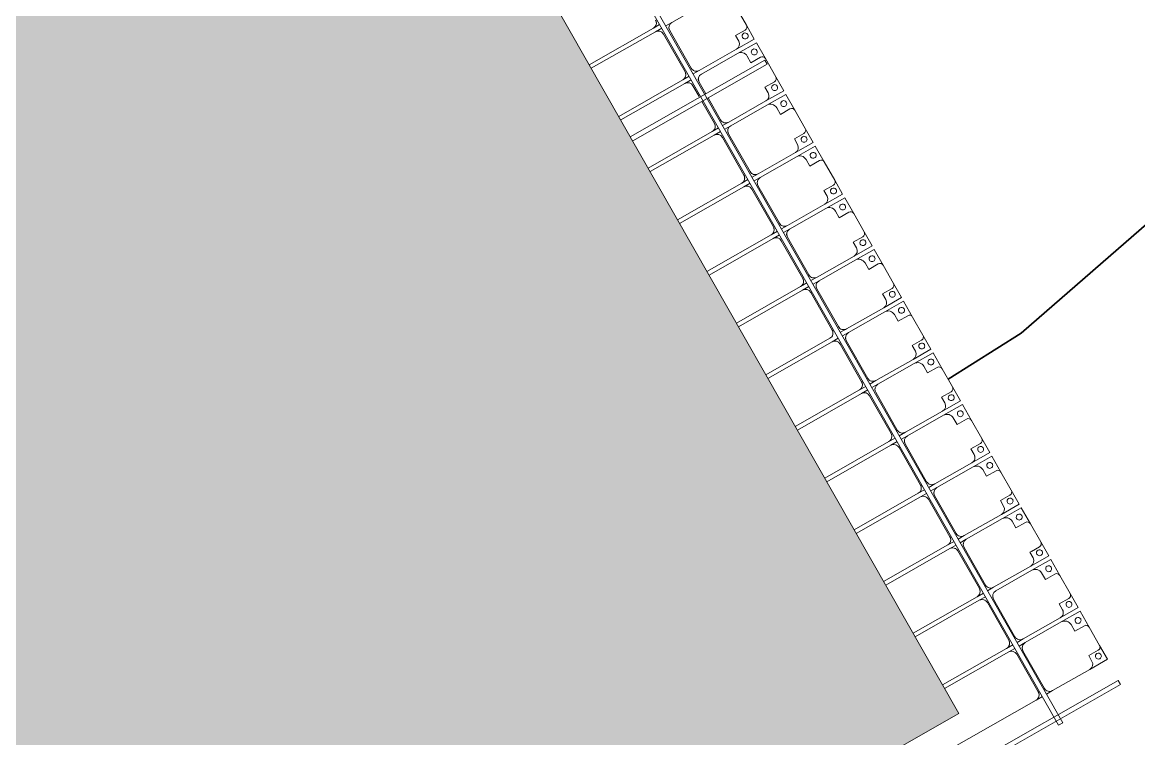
# Model space of a CAD drawing. Header units: millimetres. Extents: x -861324 to 439029, y -308065 to 694685.
# Drawn here: x -85531 to -76148, y -53526 to -47504 of the extents above; entities that cross this region are included whole.
import ezdxf

# ---------------------------------------------------------------- set-up
doc = ezdxf.new("R2010")
doc.units = ezdxf.units.MM
for name, color, linetype, lineweight in [('A-DETL-GENF', 92, 'Continuous', 9), ('A-DETL-THIN', 151, 'Continuous', 9), ('A-GENM', 13, 'Continuous', 9), ('C-TOPO-MAJR', 7, 'Continuous', 35), ('S-BEAM', 12, 'Continuous', 9)]:
    doc.layers.add(name, color=color, linetype=linetype, lineweight=lineweight)

# ---------------------------------------------------------------- blocks, each defined once
blk = doc.blocks.new('Dải phao đi lại kèm đỡ invester - DẢI PHAO ĐI LẠI-15551-BỐ TRÍ BÈ PIN HỒ BẢN MÒNG')
at = {"layer": 'A-GENM', "color": 7}
for p, q in [((142088.2, 1312.2), (141911.8, 1312.2)), ((142118.2, 1189.7), (142118.2, 1282.2)), ((142381.8, 1282.2), (142381.8, 1189.7)), ((142588.2, 1312.2), (142411.8, 1312.2)), ((142618.2, 1189.7), (142618.2, 1282.2)), ((142881.8, 1282.2), (142881.8, 1189.7)), ((143088.2, 1312.2), (142911.8, 1312.2)), ((143118.2, 1189.7), (143118.2, 1282.2)), ((143381.8, 1282.2), (143381.8, 1189.7)), ((143588.2, 1312.2), (143411.8, 1312.2)), ((143618.2, 1189.7), (143618.2, 1282.2)), ((143881.8, 1282.2), (143881.8, 1189.7)), ((144088.2, 1312.2), (143911.8, 1312.2)), ((144118.2, 1189.7), (144118.2, 1282.2)), ((144381.8, 1282.2), (144381.8, 1189.7)), ((144588.2, 1312.2), (144411.8, 1312.2)), ((144618.2, 1189.7), (144618.2, 1282.2)), ((144881.8, 1282.2), (144881.8, 1189.7)), ((145088.2, 1312.2), (144911.8, 1312.2)), ((145118.2, 1189.7), (145118.2, 1282.2)), ((145381.8, 1282.2), (145381.8, 1189.7)), ((145588.2, 1312.2), (145411.8, 1312.2)), ((145618.2, 1189.7), (145618.2, 1282.2)), ((145881.8, 1282.2), (145881.8, 1189.7)), ((146088.2, 1312.2), (145911.8, 1312.2)), ((146118.2, 1189.7), (146118.2, 1282.2)), ((146381.8, 1282.2), (146381.8, 1189.7)), ((146588.2, 1312.2), (146411.8, 1312.2)), ((146618.2, 1189.7), (146618.2, 1282.2)), ((146881.8, 1282.2), (146881.8, 1189.7)), ((147088.2, 1312.2), (146911.8, 1312.2)), ((147118.2, 1189.7), (147118.2, 1282.2)), ((147381.8, 1282.2), (147381.8, 1189.7)), ((147588.2, 1312.2), (147411.8, 1312.2)), ((147618.2, 1189.7), (147618.2, 1282.2)), ((147881.8, 1282.2), (147881.8, 1189.7)), ((148088.2, 1312.2), (147911.8, 1312.2)), ((148118.2, 1189.7), (148118.2, 1282.2)), ((141758.4, 1129.7), (141758.4, 779.7)), ((142173.4, 1189.7), (142118.2, 1189.7)), ((142223.4, 779.7), (142223.4, 1139.7)), ((142258.4, 1129.7), (142258.4, 779.7)), ((142381.8, 1189.7), (142318.4, 1189.7)), ((142673.4, 1189.7), (142618.2, 1189.7)), ((142723.4, 779.7), (142723.4, 1139.7)), ((142758.4, 1129.7), (142758.4, 779.7)), ((142881.8, 1189.7), (142818.4, 1189.7)), ((143173.4, 1189.7), (143118.2, 1189.7)), ((143223.4, 779.7), (143223.4, 1139.7)), ((143258.4, 1129.7), (143258.4, 779.7)), ((143381.8, 1189.7), (143318.4, 1189.7)), ((143673.4, 1189.7), (143618.2, 1189.7)), ((143723.4, 779.7), (143723.4, 1139.7)), ((143758.4, 1129.7), (143758.4, 779.7)), ((143881.8, 1189.7), (143818.4, 1189.7)), ((144173.4, 1189.7), (144118.2, 1189.7)), ((144223.4, 779.7), (144223.4, 1139.7)), ((144258.4, 1129.7), (144258.4, 779.7)), ((144381.8, 1189.7), (144318.4, 1189.7)), ((144673.4, 1189.7), (144618.2, 1189.7)), ((144723.4, 779.7), (144723.4, 1139.7)), ((144758.4, 1129.7), (144758.4, 779.7)), ((144881.8, 1189.7), (144818.4, 1189.7)), ((145173.4, 1189.7), (145118.2, 1189.7)), ((145223.4, 779.7), (145223.4, 1139.7)), ((145258.4, 1129.7), (145258.4, 779.7)), ((145381.8, 1189.7), (145318.4, 1189.7)), ((145673.4, 1189.7), (145618.2, 1189.7)), ((145723.4, 779.7), (145723.4, 1139.7)), ((145758.4, 1129.7), (145758.4, 779.7)), ((145881.8, 1189.7), (145818.4, 1189.7)), ((146173.4, 1189.7), (146118.2, 1189.7)), ((146223.4, 779.7), (146223.4, 1139.7)), ((146258.4, 1129.7), (146258.4, 779.7)), ((146381.8, 1189.7), (146318.4, 1189.7)), ((146673.4, 1189.7), (146618.2, 1189.7)), ((146723.4, 779.7), (146723.4, 1139.7)), ((146758.4, 1129.7), (146758.4, 779.7)), ((146881.8, 1189.7), (146818.4, 1189.7)), ((147173.4, 1189.7), (147118.2, 1189.7)), ((147223.4, 779.7), (147223.4, 1139.7)), ((147258.4, 1129.7), (147258.4, 779.7)), ((147381.8, 1189.7), (147318.4, 1189.7)), ((147673.4, 1189.7), (147618.2, 1189.7)), ((147723.4, 779.7), (147723.4, 1139.7)), ((147758.4, 1129.7), (147758.4, 779.7)), ((147881.8, 1189.7), (147818.4, 1189.7)), ((148173.4, 1189.7), (148118.2, 1189.7)), ((148223.4, 779.7), (148223.4, 1139.7)), ((141758.4, 721.1), (141758.4, 779.7)), ((142223.4, 779.7), (142223.4, 721.1)), ((142723.4, 779.7), (142723.4, 721.1)), ((142758.4, 721.1), (142758.4, 779.7)), ((143223.4, 779.7), (143223.4, 721.1)), ((143258.4, 721.1), (143258.4, 779.7)), ((143723.4, 779.7), (143723.4, 721.1)), ((143758.4, 721.1), (143758.4, 779.7)), ((144223.4, 779.7), (144223.4, 721.1)), ((144258.4, 721.1), (144258.4, 779.7)), ((144723.4, 779.7), (144723.4, 721.1)), ((144758.4, 721.1), (144758.4, 779.7)), ((145223.4, 779.7), (145223.4, 721.1)), ((145258.4, 721.1), (145258.4, 779.7)), ((145723.4, 779.7), (145723.4, 721.1)), ((145758.4, 721.1), (145758.4, 779.7)), ((146223.4, 779.7), (146223.4, 721.1)), ((146258.4, 721.1), (146258.4, 779.7)), ((146723.4, 779.7), (146723.4, 721.1)), ((146758.4, 721.1), (146758.4, 779.7)), ((147223.4, 779.7), (147223.4, 721.1)), ((147723.4, 779.7), (147723.4, 721.1)), ((147758.4, 721.1), (147758.4, 779.7)), ((148223.4, 779.7), (148223.4, 721.1)), ((141723.4, 681.1), (141723.4, 620.3)), ((141758.4, 620.3), (141758.4, 681.1)), ((141808.4, 729.7), (142173.4, 729.7)), ((142173.4, 670.3), (141808.4, 670.3)), ((142223.4, 681.1), (142223.4, 620.3)), ((142258.4, 620.3), (142258.4, 674.6)), ((142308.4, 729.7), (142421.3, 729.7)), ((142412.3, 670.3), (142308.4, 670.3)), ((142461.3, 729.7), (142673.4, 729.7)), ((142673.4, 670.3), (142461.3, 670.3)), ((142723.4, 681.1), (142723.4, 620.3)), ((142758.4, 620.3), (142758.4, 681.1)), ((142808.4, 729.7), (143173.4, 729.7)), ((143173.4, 670.3), (142808.4, 670.3)), ((143223.4, 681.1), (143223.4, 620.3)), ((143258.4, 620.3), (143258.4, 681.1)), ((143308.4, 729.7), (143673.4, 729.7)), ((143673.4, 670.3), (143308.4, 670.3)), ((143723.4, 681.1), (143723.4, 620.3)), ((143758.4, 620.3), (143758.4, 681.1)), ((143808.4, 729.7), (144173.4, 729.7)), ((144173.4, 670.3), (143808.4, 670.3)), ((144223.4, 681.1), (144223.4, 620.3)), ((144258.4, 620.3), (144258.4, 681.1)), ((144308.4, 729.7), (144673.4, 729.7)), ((144673.4, 670.3), (144308.4, 670.3)), ((144758.4, 620.3), (144758.4, 681.1)), ((144808.4, 729.7), (145173.4, 729.7)), ((145173.4, 670.3), (144808.4, 670.3)), ((145223.4, 681.1), (145223.4, 620.3)), ((145258.4, 620.3), (145258.4, 681.1)), ((145308.4, 729.7), (145673.4, 729.7)), ((145673.4, 670.3), (145308.4, 670.3)), ((145723.4, 681.1), (145723.4, 620.3)), ((145758.4, 620.3), (145758.4, 681.1)), ((145808.4, 729.7), (146173.4, 729.7)), ((146173.4, 670.3), (145808.4, 670.3)), ((146223.4, 681.1), (146223.4, 620.3)), ((146258.4, 620.3), (146258.4, 681.1)), ((146308.4, 729.7), (146673.4, 729.7)), ((146673.4, 670.3), (146308.4, 670.3)), ((146723.4, 681.1), (146723.4, 620.3)), ((146758.4, 620.3), (146758.4, 681.1)), ((146808.4, 729.7), (147173.4, 729.7)), ((147173.4, 670.3), (146808.4, 670.3)), ((147223.4, 681.1), (147223.4, 620.3)), ((147258.4, 620.3), (147258.4, 681.1)), ((147308.4, 729.7), (147673.4, 729.7)), ((147673.4, 670.3), (147308.4, 670.3)), ((147723.4, 681.1), (147723.4, 620.3)), ((147758.4, 620.3), (147758.4, 681.1)), ((147808.4, 729.7), (148173.4, 729.7)), ((148173.4, 670.3), (147808.4, 670.3)), ((148223.4, 681.1), (148223.4, 620.3)), ((141723.4, 0), (141723.4, 620.3)), ((141758.4, 620.3), (141758.4, 0)), ((142223.4, 0), (142223.4, 620.3)), ((142258.4, 620.3), (142258.4, 0)), ((142723.4, 0), (142723.4, 620.3)), ((142758.4, 620.3), (142758.4, 0)), ((143223.4, 0), (143223.4, 620.3)), ((143258.4, 620.3), (143258.4, 0)), ((143723.4, 0), (143723.4, 620.3)), ((143758.4, 620.3), (143758.4, 0)), ((144223.4, 0), (144223.4, 620.3)), ((144258.4, 620.3), (144258.4, 0)), ((144723.4, 0), (144723.4, 620.3)), ((144758.4, 620.3), (144758.4, 0)), ((145223.4, 0), (145223.4, 620.3)), ((145258.4, 620.3), (145258.4, 0)), ((145723.4, 0), (145723.4, 620.3)), ((145758.4, 620.3), (145758.4, 0)), ((146223.4, 0), (146223.4, 620.3)), ((146258.4, 620.3), (146258.4, 0)), ((146723.4, 0), (146723.4, 620.3)), ((146758.4, 620.3), (146758.4, 0)), ((147223.4, 0), (147223.4, 620.3)), ((147258.4, 620.3), (147258.4, 0)), ((147723.4, 0), (147723.4, 620.3)), ((147758.4, 620.3), (147758.4, 0)), ((148223.4, -610.3), (148223.4, 620.3))]:
    blk.add_line(p, q, dxfattribs=at)
at = {"layer": 'A-GENM', "color": 9}
for p, q in [((142088.2, 1312.2), (142223.4, 1312.2)), ((142223.4, 1312.2), (142088.2, 1312.2)), ((142118.2, 1282.2), (142118.2, 1189.7)), ((142118.2, 1282.2), (142118.2, 1189.7)), ((142118.2, 1189.7), (142118.2, 1282.2)), ((142223.4, 1312.2), (142223.4, 1139.7)), ((142223.4, 1139.7), (142223.4, 1312.2)), ((142258.4, 1312.2), (142411.8, 1312.2)), ((142258.4, 1129.7), (142258.4, 1312.2)), ((142258.4, 1312.2), (142258.4, 1129.7)), ((142411.8, 1312.2), (142258.4, 1312.2)), ((142381.8, 1189.7), (142381.8, 1282.2)), ((142381.8, 1189.7), (142381.8, 1282.2)), ((142381.8, 1282.2), (142381.8, 1189.7)), ((142588.2, 1312.2), (142723.4, 1312.2)), ((142723.4, 1312.2), (142588.2, 1312.2)), ((142618.2, 1282.2), (142618.2, 1189.7)), ((142618.2, 1282.2), (142618.2, 1189.7)), ((142618.2, 1189.7), (142618.2, 1282.2)), ((142723.4, 1312.2), (142723.4, 1139.7)), ((142723.4, 1139.7), (142723.4, 1312.2)), ((142758.4, 1312.2), (142911.8, 1312.2)), ((142758.4, 1129.7), (142758.4, 1312.2)), ((142758.4, 1312.2), (142758.4, 1129.7)), ((142911.8, 1312.2), (142758.4, 1312.2)), ((142881.8, 1189.7), (142881.8, 1282.2)), ((142881.8, 1189.7), (142881.8, 1282.2)), ((142881.8, 1282.2), (142881.8, 1189.7)), ((143088.2, 1312.2), (143223.4, 1312.2)), ((143223.4, 1312.2), (143088.2, 1312.2)), ((143118.2, 1282.2), (143118.2, 1189.7)), ((143118.2, 1282.2), (143118.2, 1189.7)), ((143118.2, 1189.7), (143118.2, 1282.2)), ((143223.4, 1312.2), (143223.4, 1139.7)), ((143223.4, 1139.7), (143223.4, 1312.2)), ((143258.4, 1312.2), (143411.8, 1312.2)), ((143258.4, 1129.7), (143258.4, 1312.2)), ((143258.4, 1312.2), (143258.4, 1129.7)), ((143411.8, 1312.2), (143258.4, 1312.2)), ((143381.8, 1189.7), (143381.8, 1282.2)), ((143381.8, 1189.7), (143381.8, 1282.2)), ((143381.8, 1282.2), (143381.8, 1189.7)), ((143588.2, 1312.2), (143723.4, 1312.2)), ((143723.4, 1312.2), (143588.2, 1312.2)), ((143618.2, 1282.2), (143618.2, 1189.7)), ((143618.2, 1282.2), (143618.2, 1189.7)), ((143618.2, 1189.7), (143618.2, 1282.2)), ((143723.4, 1312.2), (143723.4, 1139.7)), ((143723.4, 1139.7), (143723.4, 1312.2)), ((143758.4, 1312.2), (143911.8, 1312.2)), ((143758.4, 1129.7), (143758.4, 1312.2)), ((143758.4, 1312.2), (143758.4, 1129.7)), ((143911.8, 1312.2), (143758.4, 1312.2)), ((143881.8, 1189.7), (143881.8, 1282.2)), ((143881.8, 1189.7), (143881.8, 1282.2)), ((143881.8, 1282.2), (143881.8, 1189.7)), ((144088.2, 1312.2), (144223.4, 1312.2)), ((144223.4, 1312.2), (144088.2, 1312.2)), ((144118.2, 1282.2), (144118.2, 1189.7)), ((144118.2, 1282.2), (144118.2, 1189.7)), ((144118.2, 1189.7), (144118.2, 1282.2)), ((144223.4, 1312.2), (144223.4, 1139.7)), ((144223.4, 1139.7), (144223.4, 1312.2)), ((144258.4, 1312.2), (144411.8, 1312.2)), ((144258.4, 1129.7), (144258.4, 1312.2)), ((144258.4, 1312.2), (144258.4, 1129.7)), ((144411.8, 1312.2), (144258.4, 1312.2)), ((144381.8, 1189.7), (144381.8, 1282.2)), ((144381.8, 1189.7), (144381.8, 1282.2)), ((144381.8, 1282.2), (144381.8, 1189.7)), ((144588.2, 1312.2), (144723.4, 1312.2)), ((144723.4, 1312.2), (144588.2, 1312.2)), ((144618.2, 1282.2), (144618.2, 1189.7)), ((144618.2, 1282.2), (144618.2, 1189.7)), ((144618.2, 1189.7), (144618.2, 1282.2)), ((144723.4, 1312.2), (144723.4, 1139.7)), ((144723.4, 1139.7), (144723.4, 1312.2)), ((144758.4, 1312.2), (144911.8, 1312.2)), ((144758.4, 1129.7), (144758.4, 1312.2)), ((144758.4, 1312.2), (144758.4, 1129.7)), ((144911.8, 1312.2), (144758.4, 1312.2)), ((144881.8, 1189.7), (144881.8, 1282.2)), ((144881.8, 1189.7), (144881.8, 1282.2)), ((144881.8, 1282.2), (144881.8, 1189.7)), ((145088.2, 1312.2), (145223.4, 1312.2)), ((145223.4, 1312.2), (145088.2, 1312.2)), ((145118.2, 1282.2), (145118.2, 1189.7)), ((145118.2, 1282.2), (145118.2, 1189.7)), ((145118.2, 1189.7), (145118.2, 1282.2)), ((145223.4, 1312.2), (145223.4, 1139.7)), ((145223.4, 1139.7), (145223.4, 1312.2)), ((145258.4, 1312.2), (145411.8, 1312.2)), ((145258.4, 1129.7), (145258.4, 1312.2)), ((145258.4, 1312.2), (145258.4, 1129.7)), ((145411.8, 1312.2), (145258.4, 1312.2)), ((145381.8, 1189.7), (145381.8, 1282.2)), ((145381.8, 1189.7), (145381.8, 1282.2)), ((145381.8, 1282.2), (145381.8, 1189.7)), ((145588.2, 1312.2), (145723.4, 1312.2)), ((145723.4, 1312.2), (145588.2, 1312.2)), ((145618.2, 1282.2), (145618.2, 1189.7)), ((145618.2, 1282.2), (145618.2, 1189.7)), ((145618.2, 1189.7), (145618.2, 1282.2)), ((145723.4, 1312.2), (145723.4, 1139.7)), ((145723.4, 1139.7), (145723.4, 1312.2)), ((145758.4, 1312.2), (145911.8, 1312.2)), ((145758.4, 1129.7), (145758.4, 1312.2)), ((145758.4, 1312.2), (145758.4, 1129.7)), ((145911.8, 1312.2), (145758.4, 1312.2)), ((145881.8, 1189.7), (145881.8, 1282.2)), ((145881.8, 1189.7), (145881.8, 1282.2)), ((145881.8, 1282.2), (145881.8, 1189.7)), ((146088.2, 1312.2), (146223.4, 1312.2)), ((146223.4, 1312.2), (146088.2, 1312.2)), ((146118.2, 1282.2), (146118.2, 1189.7)), ((146118.2, 1282.2), (146118.2, 1189.7)), ((146118.2, 1189.7), (146118.2, 1282.2)), ((146223.4, 1312.2), (146223.4, 1139.7)), ((146223.4, 1139.7), (146223.4, 1312.2)), ((146258.4, 1312.2), (146411.8, 1312.2)), ((146258.4, 1129.7), (146258.4, 1312.2)), ((146258.4, 1312.2), (146258.4, 1129.7)), ((146411.8, 1312.2), (146258.4, 1312.2)), ((146381.8, 1189.7), (146381.8, 1282.2)), ((146381.8, 1189.7), (146381.8, 1282.2)), ((146381.8, 1282.2), (146381.8, 1189.7)), ((146588.2, 1312.2), (146723.4, 1312.2)), ((146723.4, 1312.2), (146588.2, 1312.2)), ((146618.2, 1282.2), (146618.2, 1189.7)), ((146618.2, 1282.2), (146618.2, 1189.7)), ((146618.2, 1189.7), (146618.2, 1282.2)), ((146723.4, 1312.2), (146723.4, 1139.7)), ((146723.4, 1139.7), (146723.4, 1312.2)), ((146758.4, 1312.2), (146911.8, 1312.2)), ((146758.4, 1129.7), (146758.4, 1312.2)), ((146758.4, 1312.2), (146758.4, 1129.7)), ((146911.8, 1312.2), (146758.4, 1312.2)), ((146881.8, 1189.7), (146881.8, 1282.2)), ((146881.8, 1189.7), (146881.8, 1282.2)), ((146881.8, 1282.2), (146881.8, 1189.7)), ((147088.2, 1312.2), (147223.4, 1312.2)), ((147223.4, 1312.2), (147088.2, 1312.2)), ((147118.2, 1282.2), (147118.2, 1205.3)), ((147118.2, 1282.2), (147118.2, 1205.3)), ((147118.2, 1205.3), (147118.2, 1282.2)), ((147223.4, 1312.2), (147223.4, 1139.7)), ((147223.4, 1139.7), (147223.4, 1312.2)), ((147258.4, 1312.2), (147411.8, 1312.2)), ((147258.4, 1129.7), (147258.4, 1312.2)), ((147258.4, 1312.2), (147258.4, 1129.7)), ((147411.8, 1312.2), (147258.4, 1312.2)), ((147381.8, 1189.7), (147381.8, 1282.2)), ((147381.8, 1189.7), (147381.8, 1282.2)), ((147381.8, 1282.2), (147381.8, 1189.7)), ((147588.2, 1312.2), (147723.4, 1312.2)), ((147723.4, 1312.2), (147588.2, 1312.2)), ((147618.2, 1282.2), (147618.2, 1189.7)), ((147618.2, 1282.2), (147618.2, 1189.7)), ((147618.2, 1189.7), (147618.2, 1282.2)), ((147723.4, 1312.2), (147723.4, 1139.7)), ((147723.4, 1139.7), (147723.4, 1312.2)), ((147758.4, 1312.2), (147911.8, 1312.2)), ((147758.4, 1129.7), (147758.4, 1312.2)), ((147758.4, 1312.2), (147758.4, 1129.7)), ((147911.8, 1312.2), (147758.4, 1312.2)), ((147881.8, 1189.7), (147881.8, 1282.2)), ((147881.8, 1189.7), (147881.8, 1282.2)), ((147881.8, 1282.2), (147881.8, 1189.7)), ((148088.2, 1312.2), (148223.4, 1312.2)), ((148223.4, 1312.2), (148088.2, 1312.2)), ((148118.2, 1282.2), (148118.2, 1189.7)), ((148118.2, 1282.2), (148118.2, 1189.7)), ((148118.2, 1189.7), (148118.2, 1282.2)), ((148223.4, 1312.2), (148223.4, 1139.7)), ((148223.4, 1139.7), (148223.4, 1312.2)), ((142118.2, 1189.7), (142173.4, 1189.7)), ((142118.2, 1189.7), (142173.4, 1189.7)), ((142173.4, 1189.7), (142118.2, 1189.7)), ((142318.4, 1189.7), (142381.8, 1189.7)), ((142318.4, 1189.7), (142381.8, 1189.7)), ((142381.8, 1189.7), (142318.4, 1189.7)), ((142618.2, 1189.7), (142673.4, 1189.7)), ((142618.2, 1189.7), (142673.4, 1189.7)), ((142673.4, 1189.7), (142618.2, 1189.7)), ((142818.4, 1189.7), (142881.8, 1189.7)), ((142818.4, 1189.7), (142881.8, 1189.7)), ((142881.8, 1189.7), (142818.4, 1189.7)), ((143118.2, 1189.7), (143173.4, 1189.7)), ((143118.2, 1189.7), (143173.4, 1189.7)), ((143173.4, 1189.7), (143118.2, 1189.7)), ((143318.4, 1189.7), (143381.8, 1189.7)), ((143318.4, 1189.7), (143381.8, 1189.7)), ((143381.8, 1189.7), (143318.4, 1189.7)), ((143618.2, 1189.7), (143673.4, 1189.7)), ((143618.2, 1189.7), (143673.4, 1189.7)), ((143673.4, 1189.7), (143618.2, 1189.7)), ((143818.4, 1189.7), (143881.8, 1189.7)), ((143818.4, 1189.7), (143881.8, 1189.7)), ((143881.8, 1189.7), (143818.4, 1189.7)), ((144118.2, 1189.7), (144173.4, 1189.7)), ((144118.2, 1189.7), (144173.4, 1189.7)), ((144173.4, 1189.7), (144118.2, 1189.7)), ((144318.4, 1189.7), (144381.8, 1189.7)), ((144318.4, 1189.7), (144381.8, 1189.7)), ((144381.8, 1189.7), (144318.4, 1189.7)), ((144618.2, 1189.7), (144673.4, 1189.7)), ((144618.2, 1189.7), (144673.4, 1189.7)), ((144673.4, 1189.7), (144618.2, 1189.7)), ((144818.4, 1189.7), (144881.8, 1189.7)), ((144818.4, 1189.7), (144881.8, 1189.7)), ((144881.8, 1189.7), (144818.4, 1189.7)), ((145118.2, 1189.7), (145173.4, 1189.7)), ((145118.2, 1189.7), (145173.4, 1189.7)), ((145173.4, 1189.7), (145118.2, 1189.7)), ((145318.4, 1189.7), (145381.8, 1189.7)), ((145318.4, 1189.7), (145381.8, 1189.7)), ((145381.8, 1189.7), (145318.4, 1189.7)), ((145618.2, 1189.7), (145673.4, 1189.7)), ((145618.2, 1189.7), (145673.4, 1189.7)), ((145673.4, 1189.7), (145618.2, 1189.7)), ((145818.4, 1189.7), (145881.8, 1189.7)), ((145818.4, 1189.7), (145881.8, 1189.7)), ((145881.8, 1189.7), (145818.4, 1189.7)), ((146118.2, 1189.7), (146173.4, 1189.7)), ((146118.2, 1189.7), (146173.4, 1189.7)), ((146173.4, 1189.7), (146118.2, 1189.7)), ((146318.4, 1189.7), (146381.8, 1189.7)), ((146318.4, 1189.7), (146381.8, 1189.7)), ((146381.8, 1189.7), (146318.4, 1189.7)), ((146618.2, 1189.7), (146673.4, 1189.7)), ((146618.2, 1189.7), (146673.4, 1189.7)), ((146673.4, 1189.7), (146618.2, 1189.7)), ((146818.4, 1189.7), (146881.8, 1189.7)), ((146818.4, 1189.7), (146881.8, 1189.7)), ((146881.8, 1189.7), (146818.4, 1189.7)), ((147145.6, 1189.7), (147173.4, 1189.7)), ((147145.6, 1189.7), (147173.4, 1189.7)), ((147173.4, 1189.7), (147145.6, 1189.7)), ((147318.4, 1189.7), (147381.8, 1189.7)), ((147318.4, 1189.7), (147381.8, 1189.7)), ((147381.8, 1189.7), (147318.4, 1189.7)), ((147618.2, 1189.7), (147673.4, 1189.7)), ((147618.2, 1189.7), (147673.4, 1189.7)), ((147673.4, 1189.7), (147618.2, 1189.7)), ((147818.4, 1189.7), (147881.8, 1189.7)), ((147818.4, 1189.7), (147881.8, 1189.7)), ((147881.8, 1189.7), (147818.4, 1189.7)), ((148118.2, 1189.7), (148173.4, 1189.7)), ((148118.2, 1189.7), (148173.4, 1189.7)), ((148173.4, 1189.7), (148118.2, 1189.7)), ((141758.4, 721.1), (141758.4, 779.7)), ((142223.4, 779.7), (142223.4, 721.1)), ((142723.4, 779.7), (142723.4, 721.1)), ((142758.4, 721.1), (142758.4, 779.7)), ((143223.4, 779.7), (143223.4, 721.1)), ((143258.4, 721.1), (143258.4, 779.7)), ((143723.4, 779.7), (143723.4, 721.1)), ((143758.4, 721.1), (143758.4, 779.7)), ((144223.4, 779.7), (144223.4, 721.1)), ((144258.4, 721.1), (144258.4, 779.7)), ((144723.4, 779.7), (144723.4, 721.1)), ((144758.4, 721.1), (144758.4, 779.7)), ((145223.4, 779.7), (145223.4, 721.1)), ((145258.4, 721.1), (145258.4, 779.7)), ((145723.4, 779.7), (145723.4, 721.1)), ((145758.4, 721.1), (145758.4, 779.7)), ((146223.4, 779.7), (146223.4, 721.1)), ((146258.4, 721.1), (146258.4, 779.7)), ((146723.4, 779.7), (146723.4, 721.1)), ((146758.4, 721.1), (146758.4, 779.7)), ((147223.4, 779.7), (147223.4, 721.1)), ((147723.4, 779.7), (147723.4, 721.1)), ((147758.4, 721.1), (147758.4, 779.7)), ((148223.4, 779.7), (148223.4, 721.1)), ((141723.4, 681.1), (141723.4, 620.3)), ((141758.4, 620.3), (141758.4, 681.1)), ((142223.4, 681.1), (142223.4, 620.3)), ((142258.4, 620.3), (142258.4, 674.6)), ((142723.4, 681.1), (142723.4, 620.3)), ((142758.4, 620.3), (142758.4, 681.1)), ((143223.4, 681.1), (143223.4, 620.3)), ((143258.4, 620.3), (143258.4, 681.1)), ((143723.4, 681.1), (143723.4, 620.3)), ((143758.4, 620.3), (143758.4, 681.1)), ((144223.4, 681.1), (144223.4, 620.3)), ((144258.4, 620.3), (144258.4, 681.1)), ((144758.4, 620.3), (144758.4, 681.1)), ((145223.4, 681.1), (145223.4, 620.3)), ((145258.4, 620.3), (145258.4, 681.1)), ((145723.4, 681.1), (145723.4, 620.3)), ((145758.4, 620.3), (145758.4, 681.1)), ((146223.4, 681.1), (146223.4, 620.3)), ((146258.4, 620.3), (146258.4, 681.1)), ((146723.4, 681.1), (146723.4, 620.3)), ((146758.4, 620.3), (146758.4, 681.1)), ((147223.4, 681.1), (147223.4, 620.3)), ((147258.4, 620.3), (147258.4, 681.1)), ((147723.4, 681.1), (147723.4, 620.3)), ((147758.4, 620.3), (147758.4, 681.1)), ((148223.4, 681.1), (148223.4, 620.3))]:
    blk.add_line(p, q, dxfattribs=at)
at = {"layer": 'A-GENM', "color": 7}
for centre, radius, start, end in [((142088.2, 1282.2), 30, 360, 90), ((142411.8, 1282.2), 30, 90, 180), ((142588.2, 1282.2), 30, 360, 90), ((142911.8, 1282.2), 30, 90, 180), ((143088.2, 1282.2), 30, 360, 90), ((143411.8, 1282.2), 30, 90, 180), ((143588.2, 1282.2), 30, 360, 90), ((143911.8, 1282.2), 30, 90, 180), ((144088.2, 1282.2), 30, 360, 90), ((144411.8, 1282.2), 30, 90, 180), ((144588.2, 1282.2), 30, 360, 90), ((144911.8, 1282.2), 30, 90, 180), ((145088.2, 1282.2), 30, 360, 90), ((145411.8, 1282.2), 30, 90, 180), ((145588.2, 1282.2), 30, 360, 90), ((145911.8, 1282.2), 30, 90, 180), ((146088.2, 1282.2), 30, 360, 90), ((146411.8, 1282.2), 30, 90, 180), ((146588.2, 1282.2), 30, 360, 90), ((146911.8, 1282.2), 30, 90, 180), ((147088.2, 1282.2), 30, 360, 90), ((147411.8, 1282.2), 30, 90, 180), ((147588.2, 1282.2), 30, 360, 90), ((147911.8, 1282.2), 30, 90, 180), ((148088.2, 1282.2), 30, 360, 90), ((142173.4, 1139.7), 50, 0, 90), ((142318.4, 1129.7), 60, 90, 180), ((142673.4, 1139.7), 50, 360, 90), ((142818.4, 1129.7), 60, 90, 180), ((143173.4, 1139.7), 50, 0, 90), ((143318.4, 1129.7), 60, 90, 180), ((143673.4, 1139.7), 50, 0, 90), ((143818.4, 1129.7), 60, 90, 180), ((144173.4, 1139.7), 50, 360, 90), ((144318.4, 1129.7), 60, 90, 180), ((144673.4, 1139.7), 50, 0, 90), ((144818.4, 1129.7), 60, 90, 180), ((145173.4, 1139.7), 50, 0, 90), ((145318.4, 1129.7), 60, 90, 180), ((145673.4, 1139.7), 50, 0, 90), ((145818.4, 1129.7), 60, 90, 180), ((146173.4, 1139.7), 50, 360, 90), ((146318.4, 1129.7), 60, 90, 180), ((146673.4, 1139.7), 50, 0, 90), ((146818.4, 1129.7), 60, 90, 180), ((147173.4, 1139.7), 50, 0, 90), ((147318.4, 1129.7), 60, 90, 180), ((147673.4, 1139.7), 50, 360, 90), ((147818.4, 1129.7), 60, 90, 180), ((148173.4, 1139.7), 50, 0, 90), ((141808.4, 779.7), 50, 180, 270), ((141808.4, 779.7), 50, 210, 270), ((142173.4, 779.7), 50, 270, 0), ((142173.4, 779.7), 50, 300, 0), ((142308.4, 779.7), 50, 180, 270), ((142308.4, 779.7), 50, 211.39386, 270), ((142673.4, 779.7), 50, 270, 0), ((142673.4, 779.7), 50, 300, 0), ((142808.4, 779.7), 50, 180, 270), ((142808.4, 779.7), 50, 210, 270), ((143173.4, 779.7), 50, 270, 0), ((143173.4, 779.7), 50, 300, 0), ((143308.4, 779.7), 50, 180, 270), ((143308.4, 779.7), 50, 210, 270), ((143673.4, 779.7), 50, 270, 0), ((143673.4, 779.7), 50, 300, 0), ((143808.4, 779.7), 50, 180, 270), ((143808.4, 779.7), 50, 210, 270), ((144173.4, 779.7), 50, 270, 0), ((144173.4, 779.7), 50, 300, 0), ((144308.4, 779.7), 50, 180, 270), ((144308.4, 779.7), 50, 210, 270), ((144673.4, 779.7), 50, 270, 0), ((144673.4, 779.7), 50, 300, 0), ((144808.4, 779.7), 50, 180, 270), ((144808.4, 779.7), 50, 210, 270), ((145173.4, 779.7), 50, 270, 0), ((145173.4, 779.7), 50, 300, 0), ((145308.4, 779.7), 50, 180, 270), ((145308.4, 779.7), 50, 210, 270), ((145673.4, 779.7), 50, 270, 0), ((145673.4, 779.7), 50, 300, 0), ((145808.4, 779.7), 50, 180, 270), ((145808.4, 779.7), 50, 210, 270), ((146173.4, 779.7), 50, 270, 0), ((146173.4, 779.7), 50, 300, 0), ((146308.4, 779.7), 50, 180, 270), ((146308.4, 779.7), 50, 210, 270), ((146673.4, 779.7), 50, 270, 0), ((146673.4, 779.7), 50, 300, 0), ((146808.4, 779.7), 50, 180, 270), ((146808.4, 779.7), 50, 210, 270), ((147173.4, 779.7), 50, 270, 0), ((147173.4, 779.7), 50, 300, 0), ((147308.4, 779.7), 50, 180, 270), ((147308.4, 779.7), 50, 210, 270), ((147673.4, 779.7), 50, 270, 0), ((147673.4, 779.7), 50, 300, 0), ((147808.4, 779.7), 50, 180, 270), ((147808.4, 779.7), 50, 210, 270), ((148173.4, 779.7), 50, 270, 0), ((148173.4, 779.7), 50, 300, 0), ((141673.4, 620.3), 50, 360, 90), ((141673.4, 620.3), 50, 30, 90), ((141808.4, 620.3), 50, 90, 180), ((141808.4, 620.3), 50, 120, 180), ((142173.4, 620.3), 50, 360, 90), ((142173.4, 620.3), 50, 30, 90), ((142308.4, 620.3), 50, 90, 180), ((142308.4, 620.3), 50, 120, 180), ((142673.4, 620.3), 50, 360, 90), ((142673.4, 620.3), 50, 30, 90), ((142808.4, 620.3), 50, 90, 180), ((142808.4, 620.3), 50, 120, 180), ((143173.4, 620.3), 50, 360, 90), ((143173.4, 620.3), 50, 30, 90), ((143308.4, 620.3), 50, 90, 180), ((143308.4, 620.3), 50, 120, 180), ((143673.4, 620.3), 50, 360, 90), ((143673.4, 620.3), 50, 30, 90), ((143808.4, 620.3), 50, 90, 180), ((143808.4, 620.3), 50, 120, 180), ((144173.4, 620.3), 50, 360, 90), ((144173.4, 620.3), 50, 30, 90), ((144308.4, 620.3), 50, 90, 180), ((144308.4, 620.3), 50, 120, 180), ((144673.4, 620.3), 50, 360, 90), ((144673.4, 620.3), 50, 30, 90), ((144808.4, 620.3), 50, 90, 180), ((144808.4, 620.3), 50, 120, 180), ((145173.4, 620.3), 50, 360, 90), ((145173.4, 620.3), 50, 30, 90), ((145308.4, 620.3), 50, 90, 180), ((145308.4, 620.3), 50, 120, 180), ((145673.4, 620.3), 50, 360, 90), ((145673.4, 620.3), 50, 30, 90), ((145808.4, 620.3), 50, 90, 180), ((145808.4, 620.3), 50, 120, 180), ((146173.4, 620.3), 50, 360, 90), ((146173.4, 620.3), 50, 30, 90), ((146308.4, 620.3), 50, 90, 180), ((146308.4, 620.3), 50, 120, 180), ((146673.4, 620.3), 50, 360, 90), ((146673.4, 620.3), 50, 30, 90), ((146808.4, 620.3), 50, 90, 180), ((146808.4, 620.3), 50, 120, 180), ((147173.4, 620.3), 50, 360, 90), ((147173.4, 620.3), 50, 30, 90), ((147308.4, 620.3), 50, 90, 180), ((147308.4, 620.3), 50, 120, 180), ((147673.4, 620.3), 50, 360, 90), ((147673.4, 620.3), 50, 30, 90), ((147808.4, 620.3), 50, 90, 180), ((147808.4, 620.3), 50, 120, 180), ((148173.4, 620.3), 50, 360, 90), ((148173.4, 620.3), 50, 30, 90)]:
    blk.add_arc(centre, radius, start, end, dxfattribs=at)
at = {"layer": 'A-GENM', "color": 9}
for centre, radius, start, end in [((142088.2, 1282.2), 30, 0, 90), ((142088.2, 1282.2), 30, 360, 90), ((142088.2, 1282.2), 30, 360, 90), ((142161.8, 1258.6), 25, 90, 270), ((142161.8, 1258.6), 25, 90, 270), ((142161.8, 1258.6), 25, 270, 90), ((142161.8, 1258.6), 25, 270, 90), ((142316.8, 1258.6), 25, 90, 270), ((142316.8, 1258.6), 25, 90, 270), ((142316.8, 1258.6), 25, 270, 90), ((142316.8, 1258.6), 25, 270, 90), ((142411.8, 1282.2), 30, 90, 180), ((142411.8, 1282.2), 30, 90, 180), ((142411.8, 1282.2), 30, 90, 180), ((142588.2, 1282.2), 30, 0, 90), ((142588.2, 1282.2), 30, 360, 90), ((142588.2, 1282.2), 30, 360, 90), ((142661.8, 1258.6), 25, 90, 270), ((142661.8, 1258.6), 25, 90, 270), ((142661.8, 1258.6), 25, 270, 90), ((142661.8, 1258.6), 25, 270, 90), ((142816.8, 1258.6), 25, 90, 270), ((142816.8, 1258.6), 25, 90, 270), ((142816.8, 1258.6), 25, 270, 90), ((142816.8, 1258.6), 25, 270, 90), ((142911.8, 1282.2), 30, 90, 180), ((142911.8, 1282.2), 30, 90, 180), ((142911.8, 1282.2), 30, 90, 180), ((143088.2, 1282.2), 30, 0, 90), ((143088.2, 1282.2), 30, 360, 90), ((143088.2, 1282.2), 30, 360, 90), ((143161.8, 1258.6), 25, 90, 270), ((143161.8, 1258.6), 25, 90, 270), ((143161.8, 1258.6), 25, 270, 90), ((143161.8, 1258.6), 25, 270, 90), ((143316.8, 1258.6), 25, 90, 270), ((143316.8, 1258.6), 25, 90, 270), ((143316.8, 1258.6), 25, 270, 90), ((143316.8, 1258.6), 25, 270, 90), ((143411.8, 1282.2), 30, 90, 180), ((143411.8, 1282.2), 30, 90, 180), ((143411.8, 1282.2), 30, 90, 180), ((143588.2, 1282.2), 30, 0, 90), ((143588.2, 1282.2), 30, 360, 90), ((143588.2, 1282.2), 30, 360, 90), ((143661.8, 1258.6), 25, 90, 270), ((143661.8, 1258.6), 25, 90, 270), ((143661.8, 1258.6), 25, 270, 90), ((143661.8, 1258.6), 25, 270, 90), ((143816.8, 1258.6), 25, 90, 270), ((143816.8, 1258.6), 25, 90, 270), ((143816.8, 1258.6), 25, 270, 90), ((143816.8, 1258.6), 25, 270, 90), ((143911.8, 1282.2), 30, 90, 180), ((143911.8, 1282.2), 30, 90, 180), ((143911.8, 1282.2), 30, 90, 180), ((144088.2, 1282.2), 30, 0, 90), ((144088.2, 1282.2), 30, 360, 90), ((144088.2, 1282.2), 30, 360, 90), ((144161.8, 1258.6), 25, 90, 270), ((144161.8, 1258.6), 25, 90, 270), ((144161.8, 1258.6), 25, 270, 90), ((144161.8, 1258.6), 25, 270, 90), ((144316.8, 1258.6), 25, 90, 270), ((144316.8, 1258.6), 25, 90, 270), ((144316.8, 1258.6), 25, 270, 90), ((144316.8, 1258.6), 25, 270, 90), ((144411.8, 1282.2), 30, 90, 180), ((144411.8, 1282.2), 30, 90, 180), ((144411.8, 1282.2), 30, 90, 180), ((144588.2, 1282.2), 30, 0, 90), ((144588.2, 1282.2), 30, 360, 90), ((144588.2, 1282.2), 30, 360, 90), ((144661.8, 1258.6), 25, 90, 270), ((144661.8, 1258.6), 25, 90, 270), ((144661.8, 1258.6), 25, 270, 90), ((144661.8, 1258.6), 25, 270, 90), ((144816.8, 1258.6), 25, 90, 270), ((144816.8, 1258.6), 25, 90, 270), ((144816.8, 1258.6), 25, 270, 90), ((144816.8, 1258.6), 25, 270, 90), ((144911.8, 1282.2), 30, 90, 180), ((144911.8, 1282.2), 30, 90, 180), ((144911.8, 1282.2), 30, 90, 180), ((145088.2, 1282.2), 30, 0, 90), ((145088.2, 1282.2), 30, 360, 90), ((145088.2, 1282.2), 30, 360, 90), ((145161.8, 1258.6), 25, 90, 270), ((145161.8, 1258.6), 25, 90, 270), ((145161.8, 1258.6), 25, 270, 90), ((145161.8, 1258.6), 25, 270, 90), ((145316.8, 1258.6), 25, 90, 270), ((145316.8, 1258.6), 25, 90, 270), ((145316.8, 1258.6), 25, 270, 90), ((145316.8, 1258.6), 25, 270, 90), ((145411.8, 1282.2), 30, 90, 180), ((145411.8, 1282.2), 30, 90, 180), ((145411.8, 1282.2), 30, 90, 180), ((145588.2, 1282.2), 30, 0, 90), ((145588.2, 1282.2), 30, 360, 90), ((145588.2, 1282.2), 30, 360, 90), ((145661.8, 1258.6), 25, 90, 270), ((145661.8, 1258.6), 25, 90, 270), ((145661.8, 1258.6), 25, 270, 90), ((145661.8, 1258.6), 25, 270, 90), ((145816.8, 1258.6), 25, 90, 270), ((145816.8, 1258.6), 25, 90, 270), ((145816.8, 1258.6), 25, 270, 90), ((145816.8, 1258.6), 25, 270, 90), ((145911.8, 1282.2), 30, 90, 180), ((145911.8, 1282.2), 30, 90, 180), ((145911.8, 1282.2), 30, 90, 180), ((146088.2, 1282.2), 30, 0, 90), ((146088.2, 1282.2), 30, 360, 90), ((146088.2, 1282.2), 30, 360, 90), ((146161.8, 1258.6), 25, 90, 270), ((146161.8, 1258.6), 25, 90, 270), ((146161.8, 1258.6), 25, 270, 90), ((146161.8, 1258.6), 25, 270, 90), ((146316.8, 1258.6), 25, 90, 270), ((146316.8, 1258.6), 25, 90, 270), ((146316.8, 1258.6), 25, 270, 90), ((146316.8, 1258.6), 25, 270, 90), ((146411.8, 1282.2), 30, 90, 180), ((146411.8, 1282.2), 30, 90, 180), ((146411.8, 1282.2), 30, 90, 180), ((146588.2, 1282.2), 30, 0, 90), ((146588.2, 1282.2), 30, 360, 90), ((146588.2, 1282.2), 30, 360, 90), ((146661.8, 1258.6), 25, 90, 270), ((146661.8, 1258.6), 25, 90, 270), ((146661.8, 1258.6), 25, 270, 90), ((146661.8, 1258.6), 25, 270, 90), ((146816.8, 1258.6), 25, 90, 270), ((146816.8, 1258.6), 25, 90, 270), ((146816.8, 1258.6), 25, 270, 90), ((146816.8, 1258.6), 25, 270, 90), ((146911.8, 1282.2), 30, 90, 180), ((146911.8, 1282.2), 30, 90, 180), ((146911.8, 1282.2), 30, 90, 180), ((147088.2, 1282.2), 30, 0, 90), ((147088.2, 1282.2), 30, 360, 90), ((147088.2, 1282.2), 30, 360, 90), ((147161.8, 1258.6), 25, 90, 270), ((147161.8, 1258.6), 25, 90, 270), ((147161.8, 1258.6), 25, 270, 90), ((147161.8, 1258.6), 25, 270, 90), ((147316.8, 1258.6), 25, 90, 270), ((147316.8, 1258.6), 25, 90, 270), ((147316.8, 1258.6), 25, 270, 90), ((147316.8, 1258.6), 25, 270, 90), ((147411.8, 1282.2), 30, 90, 180), ((147411.8, 1282.2), 30, 90, 180), ((147411.8, 1282.2), 30, 90, 180), ((147588.2, 1282.2), 30, 0, 90), ((147588.2, 1282.2), 30, 360, 90), ((147588.2, 1282.2), 30, 360, 90), ((147661.8, 1258.6), 25, 90, 270), ((147661.8, 1258.6), 25, 90, 270), ((147661.8, 1258.6), 25, 270, 90), ((147661.8, 1258.6), 25, 270, 90), ((147816.8, 1258.6), 25, 90, 270), ((147816.8, 1258.6), 25, 90, 270), ((147816.8, 1258.6), 25, 270, 90), ((147816.8, 1258.6), 25, 270, 90), ((147911.8, 1282.2), 30, 90, 180), ((147911.8, 1282.2), 30, 90, 180), ((147911.8, 1282.2), 30, 90, 180), ((148088.2, 1282.2), 30, 0, 90), ((148088.2, 1282.2), 30, 360, 90), ((148088.2, 1282.2), 30, 360, 90), ((148161.8, 1258.6), 25, 90, 270), ((148161.8, 1258.6), 25, 90, 270), ((148161.8, 1258.6), 25, 270, 90), ((148161.8, 1258.6), 25, 270, 90), ((142173.4, 1139.7), 50, 0, 90), ((142173.4, 1139.7), 50, 0, 90), ((142173.4, 1139.7), 50, 0, 90), ((142318.4, 1129.7), 60, 90, 180), ((142318.4, 1129.7), 60, 90, 180), ((142318.4, 1129.7), 60, 90, 180), ((142673.4, 1139.7), 50, 0, 90), ((142673.4, 1139.7), 50, 0, 90), ((142673.4, 1139.7), 50, 0, 90), ((142818.4, 1129.7), 60, 90, 180), ((142818.4, 1129.7), 60, 90, 180), ((142818.4, 1129.7), 60, 90, 180), ((143173.4, 1139.7), 50, 0, 90), ((143173.4, 1139.7), 50, 0, 90), ((143173.4, 1139.7), 50, 0, 90), ((143318.4, 1129.7), 60, 90, 180), ((143318.4, 1129.7), 60, 90, 180), ((143318.4, 1129.7), 60, 90, 180), ((143673.4, 1139.7), 50, 0, 90), ((143673.4, 1139.7), 50, 0, 90), ((143673.4, 1139.7), 50, 0, 90), ((143818.4, 1129.7), 60, 90, 180), ((143818.4, 1129.7), 60, 90, 180), ((143818.4, 1129.7), 60, 90, 180), ((144173.4, 1139.7), 50, 0, 90), ((144173.4, 1139.7), 50, 0, 90), ((144173.4, 1139.7), 50, 0, 90), ((144318.4, 1129.7), 60, 90, 180), ((144318.4, 1129.7), 60, 90, 180), ((144318.4, 1129.7), 60, 90, 180), ((144673.4, 1139.7), 50, 0, 90), ((144673.4, 1139.7), 50, 0, 90), ((144673.4, 1139.7), 50, 0, 90), ((144818.4, 1129.7), 60, 90, 180), ((144818.4, 1129.7), 60, 90, 180), ((144818.4, 1129.7), 60, 90, 180), ((145173.4, 1139.7), 50, 0, 90), ((145173.4, 1139.7), 50, 0, 90), ((145173.4, 1139.7), 50, 0, 90), ((145318.4, 1129.7), 60, 90, 180), ((145318.4, 1129.7), 60, 90, 180), ((145318.4, 1129.7), 60, 90, 180), ((145673.4, 1139.7), 50, 0, 90), ((145673.4, 1139.7), 50, 0, 90), ((145673.4, 1139.7), 50, 0, 90), ((145818.4, 1129.7), 60, 90, 180), ((145818.4, 1129.7), 60, 90, 180), ((145818.4, 1129.7), 60, 90, 180), ((146173.4, 1139.7), 50, 0, 90), ((146173.4, 1139.7), 50, 0, 90), ((146173.4, 1139.7), 50, 0, 90), ((146318.4, 1129.7), 60, 90, 180), ((146318.4, 1129.7), 60, 90, 180), ((146318.4, 1129.7), 60, 90, 180), ((146673.4, 1139.7), 50, 0, 90), ((146673.4, 1139.7), 50, 0, 90), ((146673.4, 1139.7), 50, 0, 90), ((146818.4, 1129.7), 60, 90, 180), ((146818.4, 1129.7), 60, 90, 180), ((146818.4, 1129.7), 60, 90, 180), ((147173.4, 1139.7), 50, 0, 90), ((147173.4, 1139.7), 50, 0, 90), ((147173.4, 1139.7), 50, 0, 90), ((147318.4, 1129.7), 60, 90, 180), ((147318.4, 1129.7), 60, 90, 180), ((147318.4, 1129.7), 60, 90, 180), ((147673.4, 1139.7), 50, 0, 90), ((147673.4, 1139.7), 50, 0, 90), ((147673.4, 1139.7), 50, 0, 90), ((147818.4, 1129.7), 60, 90, 180), ((147818.4, 1129.7), 60, 90, 180), ((147818.4, 1129.7), 60, 90, 180), ((148173.4, 1139.7), 50, 0, 90), ((148173.4, 1139.7), 50, 0, 90), ((148173.4, 1139.7), 50, 0, 90)]:
    blk.add_arc(centre, radius, start, end, dxfattribs=at)
blk = doc.blocks.new('Dầm C52 - Dầm C52-18760-BỐ TRÍ BÈ PIN HỒ BẢN MÒNG')
at = {"layer": 'S-BEAM', "color": 7}
for p, q in [((-74474.317946, -20), (-74474.317946, 20)), ((-74474.317946, 20), (74474.317946, 20)), ((74474.317946, -20), (-74474.317946, -20))]:
    blk.add_line(p, q, dxfattribs=at)
blk = doc.blocks.new('Dầm C52 - Hộp 40x60-25906-BỐ TRÍ BÈ PIN HỒ BẢN MÒNG')
at = {"layer": 'S-BEAM', "color": 7}
for p, q in [((-55977.2, -20), (-55977.2, 20)), ((-55977.2, 20), (-54674.8, 20)), ((-54674.8, -20), (-55977.2, -20))]:
    blk.add_line(p, q, dxfattribs=at)
blk = doc.blocks.new('Dầm C52 - Hộp 40x60-25907-BỐ TRÍ BÈ PIN HỒ BẢN MÒNG')
at = {"layer": 'S-BEAM', "color": 7}
for p, q in [((-55977.2, -20), (-55977.2, 20)), ((-55977.2, 20), (55977.2, 20)), ((55977.2, -20), (-55977.2, -20))]:
    blk.add_line(p, q, dxfattribs=at)
blk = doc.blocks.new('HOBANMONG_BEPIN 5_rvt-1-BỐ TRÍ BÈ PIN HỒ BẢN MÒNG')
at = {"layer": 'A-GENM', "lineweight": 9, "rotation": 299.6620124026263}
blk.add_blockref('Dải phao đi lại kèm đỡ invester - DẢI PHAO ĐI LẠI-15551-BỐ TRÍ BÈ PIN HỒ BẢN MÒNG', (-150902.4, 75292.3), dxfattribs=at)
at = {"layer": 'S-BEAM', "lineweight": 9}
for name, p, rotation in [('Dầm C52 - Dầm C52-18760-BỐ TRÍ BÈ PIN HỒ BẢN MÒNG', (-113659.2, 11314.1), 119.6620124026264), ('Dầm C52 - Hộp 40x60-25906-BỐ TRÍ BÈ PIN HỒ BẢN MÒNG', (-127920.9, -75541.1), 209.6620124026261), ('Dầm C52 - Hộp 40x60-25907-BỐ TRÍ BÈ PIN HỒ BẢN MÒNG', (-124951.6, -80754.9), 209.6620124026261)]:
    blk.add_blockref(name, p, dxfattribs=dict(at, rotation=rotation))

msp = doc.modelspace()

# ---------------------------------------------------------------- hatches: boundary and pattern name
at = {"layer": 'A-DETL-GENF'}
msp.add_hatch(color=8, dxfattribs=at).paths.add_polyline_path([(-173161.7, -107703), (-77659.8, -53313.6), (-150902.4, 75292.3), (-214161.5, 39265.5), (-192386.7, 1031.4), (-224629.5, -17331.2), (-174039.6, -106161.4)])

# ---------------------------------------------------------------- linework, layer by layer
at = {"layer": 'A-DETL-THIN'}
for p, q in [((-77659.8, -53313.6), (-150902.4, 75292.3)), ((-173161.7, -107703), (-77659.8, -53313.6))]:
    msp.add_line(p, q, dxfattribs=at)
at = {"layer": 'C-TOPO-MAJR'}
for p, q in [((-77135.6, -50116.6), (-73807.4, -47215.5)), ((-77749.5, -50504.8), (-77135.6, -50116.6))]:
    msp.add_line(p, q, dxfattribs=at)

# ---------------------------------------------------------------- block references
at = {"lineweight": 5}
msp.add_blockref('HOBANMONG_BEPIN 5_rvt-1-BỐ TRÍ BÈ PIN HỒ BẢN MÒNG', (0, 0), dxfattribs=at)

doc.saveas('drawing.dxf')
